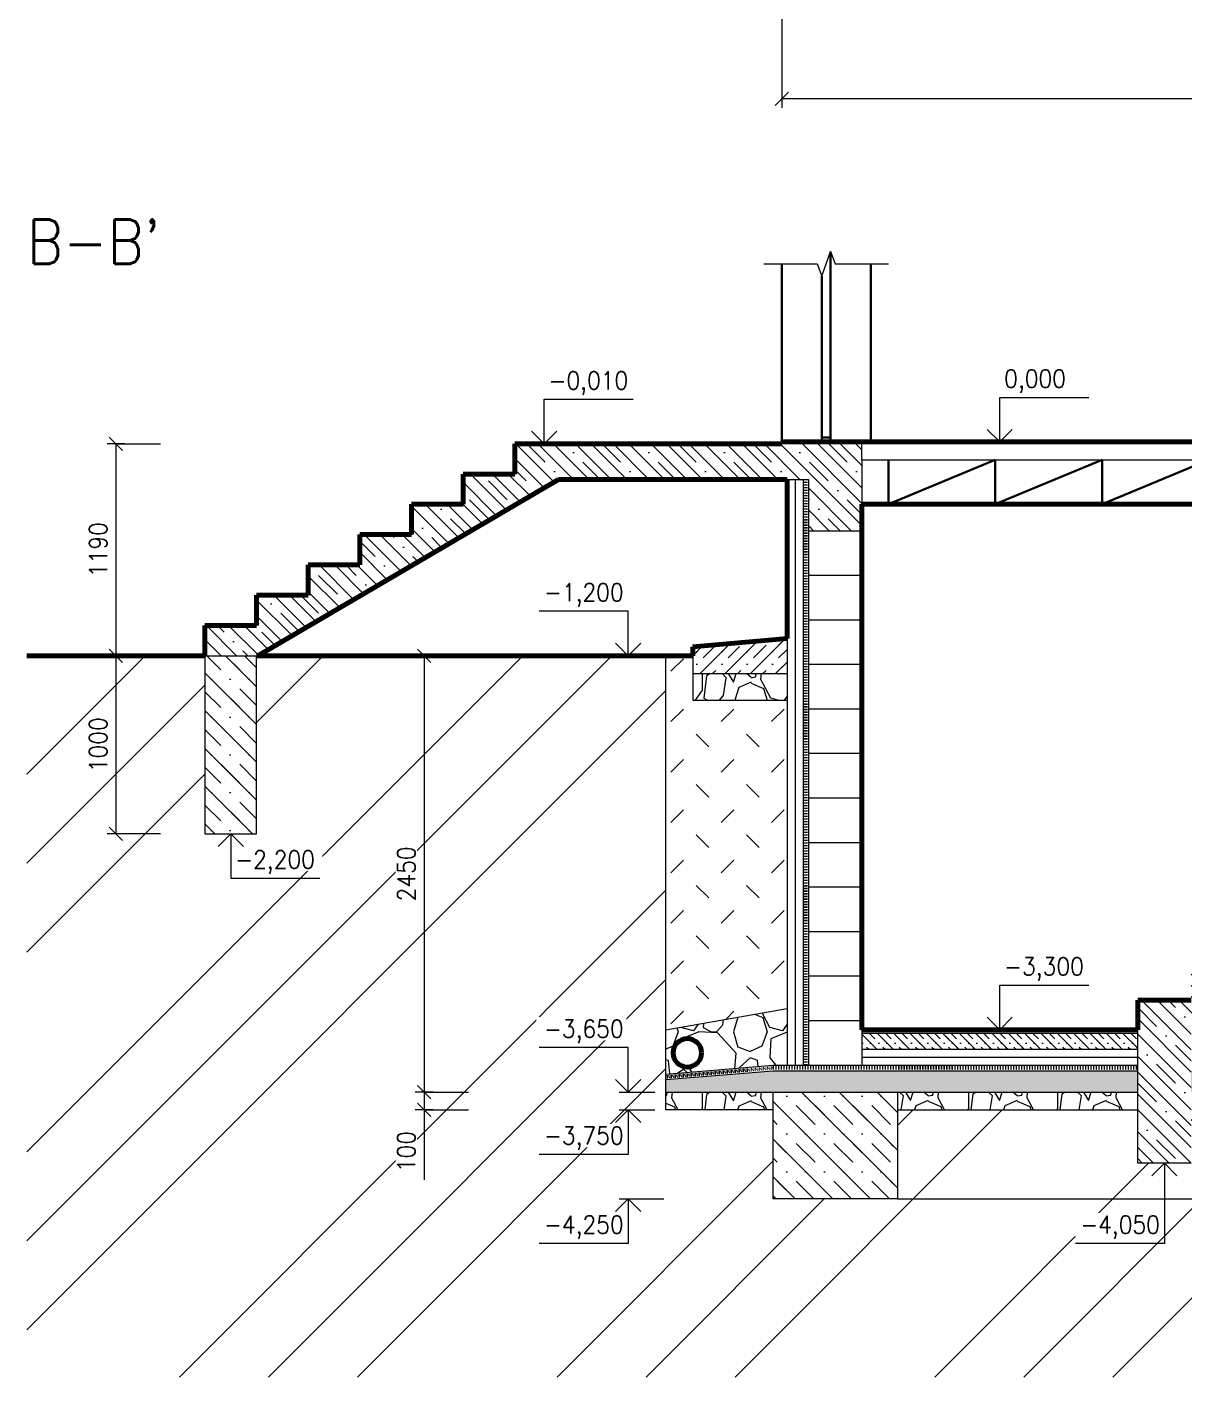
# Model space of a CAD drawing. Header units: millimetres. Extents: x 9557 to 76822, y 14597 to 67378.
# Drawn here: x 13237 to 19738, y 14597 to 22177 of the extents above; entities that cross this region are included whole.
import ezdxf

# ---------------------------------------------------------------- set-up
doc = ezdxf.new("R2010")
doc.units = ezdxf.units.MM
doc.linetypes.add('ACAD_ISO02W100', pattern=[15, 12, -3])
doc.linetypes.add('ACAD_ISO03W100', pattern=[30, 12, -18])
for name, color, linetype, lineweight in [('0.18', 51, 'Continuous', 18), ('0.25', 7, 'Continuous', 25), ('0.35', 6, 'Continuous', 35), ('0.6', 10, 'Continuous', 60), ('0.7', 30, 'Continuous', 70), ('Hydroizolácia', 50, 'ACAD_ISO03W100', 50)]:
    doc.layers.add(name, color=color, linetype=linetype, lineweight=lineweight)
doc.styles.add('MyTextStyle', font='romans.shx', dxfattribs={"width": 0.9})
doc.linetypes.add('TEPELNAIZOLACIA', pattern='A,0.004,[1,tepelnaizolacia,S=1,R=360,X=0,Y=0],-400', length=400.004)
doc.dimstyles.new('Standard SK ext', dxfattribs={"dimtxt": 100, "dimasz": 75, "dimexe": 50, "dimexo": 0, "dimgap": 50, "dimtad": 1, "dimdec": 0, "dimrnd": 5, "dimzin": 0, "dimdsep": 46, "dimtxsty": 'MyTextStyle', "dimblk": 'OBLIQUE', "dimcen": 0, "dimclrd": 51, "dimclre": 51, "dimadec": 0, "dimazin": 0, "dimtfac": 1, "dimtdec": 0, "dimtofl": 0, "dimtmove": 0, "dimatfit": 2, "dimfxl": 500, "dimfxlon": 1, "dimtolj": 1, "dimtzin": 0, "dimlwd": 18, "dimlwe": 18, "dimarcsym": 0})
doc.dimstyles.new('Standard SK int', dxfattribs={"dimtxt": 100, "dimasz": 75, "dimexe": 50, "dimexo": 0, "dimgap": 50, "dimtad": 1, "dimdec": 0, "dimrnd": 5, "dimzin": 0, "dimtxsty": 'MyTextStyle', "dimblk": 'OBLIQUE', "dimcen": 0, "dimclrd": 51, "dimclre": 51, "dimadec": 0, "dimazin": 1, "dimtm": 1e-09, "dimtfac": 1, "dimtdec": 0, "dimtofl": 0, "dimtmove": 0, "dimatfit": 2, "dimfxl": 50, "dimfxlon": 1, "dimtfill": 1, "dimtfillclr": 250, "dimtolj": 1, "dimtzin": 0, "dimlwd": 18, "dimlwe": 18, "dimarcsym": 0})
pattern_1 = [(138.01279, (-12202.314, 70171.437), (-4500, 4000), [67.268, -6659.544]), (94.96974, (-12252.314, 70216.437), (500, -6000), [115.434, -11427.9624]), (42.510447, (-12262.314, 70331.437), (-5500, -5000), [81.394, -8058.0163]), (177.27369, (-12387.314, 70526.437), (10000, -500), [105.119, -10406.779]), (202.833654, (-12492.314, 70531.437), (6000, 2500), [103.0775, -10204.6866]), (267.27369, (-12587.314, 70491.437), (500, 10000), [105.119, -10406.779]), (307.69424, (-12592.314, 70386.437), (-5000, 6500), [139.0145, -13762.4243]), (342.25533, (-12507.314, 70276.437), (11000, -3500), [131.244, -12993.1607]), (31.429566, (-12382.314, 70236.437), (6500, 4000), [105.475, -10442.0366]), (85.23636, (-12292.314, 70291.437), (-500, -5500), [120.416, -5900.3813]), (132.397438, (-12282.314, 70411.437), (-5500, 6000), [155.724, -15416.6875]), (48.814075, (-12392.314, 70031.437), (3000, 3500), [53.1505, -5261.9224]), (81.469234, (-12357.314, 70071.437), (-1000, -6500), [101.1185, -10010.7557]), (135, (-12342.3, 70171.44), (-500, 1e-13), [70.7105, -636.3963]), (113.19859, (-12282.314, 70206.44), (1000, -2500), [38.079, -3769.8076]), (201.80141, (-12297.31, 70241.44), (1500, 500), [53.8515, -2638.731]), (300.96376, (-12347.31, 70221.44), (1000, -1500), [87.4645, -2828.0114]), (71.56505, (-12302.31, 70146.44), (-500, -1000), [63.2455, -1517.8933]), (286.38954, (-12297.314, 70531.437), (1500, -5000), [88.6, -8771.4226]), (340.346176, (-12272.314, 70446.437), (-5500, 2000), [74.3305, -7358.704]), (203.19859, (-12202.314, 70146.44), (2500, 1000), [76.1575, -3731.729]), (253.61046, (-12272.314, 70116.437), (1500, 5000), [88.6, -8771.4226]), (249.44395, (-12607.314, 70531.437), (1000, 2500), [85.44, -4186.562]), (204.77514, (-12637.314, 70451.437), (5500, 2500), [71.589, -7087.3215]), (336.80141, (-12702.314, 70141.44), (2500, -1000), [76.1575, -3731.729]), (287.354025, (-12632.314, 70111.437), (-2000, 6500), [83.8155, -8297.7118]), (339.44395, (-12702.314, 70386.437), (-2500, 1000), [42.72, -4229.282]), (11.30993, (-12702.31, 70171.44), (2000, 500), [25.495, -2524.0148]), (75.96376, (-12677.31, 70176.44), (-500, -1500), [103.0775, -1958.4753]), (96.009006, (-12652.314, 70276.437), (500, -5000), [95.525, -9456.9616]), (213.69007, (-12392.31, 70221.44), (1000, 500), [72.111, -1730.6646]), (263.157227, (-12452.314, 70181.437), (-1000, -8500), [125.897, -12463.7813]), (330.9454, (-12467.314, 70056.437), (-3500, 2000), [51.478, -5096.337]), (360, (-12422.3, 70031.44), (500, 500), [30, -470]), (30.25644, (-12637.314, 70286.437), (-3500, -2000), [69.462, -6876.76]), (318.01279, (-12577.314, 70321.437), (4500, -4000), [134.536, -6592.276]), (270, (-12477.3, 70231.44), (500, -500), [130, -370]), (235.304846, (-12477.314, 70101.437), (-3500, -5000), [79.057, -7826.637]), (164.0546, (-12522.314, 70036.44), (-2000, 500), [72.801, -3567.254]), (117.645975, (-12592.314, 70056.437), (-5000, 9500), [118.5325, -11734.737]), (85.42608, (-12647.314, 70161.437), (500, 6500), [125.3995, -12414.5367])]

# ---------------------------------------------------------------- blocks, each defined once
blk = doc.blocks.new('_Oblique')
at = {"color": 0, "linetype": 'ByBlock', "lineweight": -2}
blk.add_line((-0.5, -0.5), (0.5, 0.5), dxfattribs=at)
blk = doc.blocks.new('*D11')
at = {"layer": '0.25', "color": 51, "linetype": 'Continuous', "lineweight": 18, "transparency": 16777216}
for p, q in [((13787.2, 19836.8), (13687.2, 19836.8)), ((13737.2, 19836.8), (13737.2, 18646.8)), ((13787.2, 18646.8), (13687.2, 18646.8))]:
    blk.add_line(p, q, dxfattribs=at)
at = {"layer": '0.25', "color": 51, "lineweight": 18, "transparency": 16777216, "xscale": 75, "yscale": 75, "zscale": 75}
for p, rotation in [((13737.2, 19836.8), 90), ((13737.2, 18646.8), 270)]:
    blk.add_blockref('_Oblique', p, dxfattribs=dict(at, rotation=rotation))
at = {"layer": '0.25', "color": 0, "transparency": 16777216, "insert": (13637.2, 19241.8), "char_height": 100, "attachment_point": 5, "rotation": 90, "style": 'MyTextStyle', "bg_fill": 3, "box_fill_scale": 1.1, "bg_fill_color": 256, "bg_fill_true_color": 13158600, "bg_fill_transparency": 0}
blk.add_mtext('\\A1;1190', dxfattribs=at)
blk = doc.blocks.new('*D12')
at = {"layer": '0.25', "color": 51, "linetype": 'Continuous', "lineweight": 18, "transparency": 16777216}
for p, q in [((13787.2, 18646.8), (13687.2, 18646.8)), ((13737.2, 18646.8), (13737.2, 17646.8)), ((13787.2, 17646.8), (13687.2, 17646.8))]:
    blk.add_line(p, q, dxfattribs=at)
at = {"layer": '0.25', "color": 51, "lineweight": 18, "transparency": 16777216, "xscale": 75, "yscale": 75, "zscale": 75}
for p, rotation in [((13737.2, 18646.8), 90), ((13737.2, 17646.8), 270)]:
    blk.add_blockref('_Oblique', p, dxfattribs=dict(at, rotation=rotation))
at = {"layer": '0.25', "color": 0, "transparency": 16777216, "insert": (13637.2, 18146.8), "char_height": 100, "attachment_point": 5, "rotation": 90, "style": 'MyTextStyle', "bg_fill": 3, "box_fill_scale": 1.1, "bg_fill_color": 256, "bg_fill_true_color": 13158600, "bg_fill_transparency": 0}
blk.add_mtext('\\A1;1000', dxfattribs=at)
blk = doc.blocks.new('*D13')
at = {"layer": '0.25', "color": 51, "linetype": 'Continuous', "lineweight": 18, "transparency": 16777216}
for p, q in [((15518.5, 18646.8), (15418.5, 18646.8)), ((15468.5, 18646.8), (15468.5, 16196.8)), ((15518.5, 16196.8), (15418.5, 16196.8))]:
    blk.add_line(p, q, dxfattribs=at)
at = {"layer": '0.25', "color": 51, "lineweight": 18, "transparency": 16777216, "xscale": 75, "yscale": 75, "zscale": 75}
for p, rotation in [((15468.5, 18646.8), 90), ((15468.5, 16196.8), 270)]:
    blk.add_blockref('_Oblique', p, dxfattribs=dict(at, rotation=rotation))
at = {"layer": '0.25', "color": 0, "transparency": 16777216, "insert": (15368.5, 17421.8), "char_height": 100, "attachment_point": 5, "rotation": 90, "style": 'MyTextStyle', "bg_fill": 3, "box_fill_scale": 1.1, "bg_fill_color": 256, "bg_fill_true_color": 13158600, "bg_fill_transparency": 0}
blk.add_mtext('\\A1;2450', dxfattribs=at)
blk = doc.blocks.new('*D14')
at = {"layer": '0.25', "color": 51, "linetype": 'Continuous', "lineweight": 18, "transparency": 16777216}
for p, q in [((15518.5, 16196.8), (15418.5, 16196.8)), ((15468.5, 16196.8), (15468.5, 16096.8)), ((15518.5, 16096.8), (15418.5, 16096.8)), ((15468.5, 16096.8), (15468.5, 15703.3))]:
    blk.add_line(p, q, dxfattribs=at)
at = {"layer": '0.25', "color": 51, "lineweight": 18, "transparency": 16777216, "xscale": 75, "yscale": 75, "zscale": 75}
for p, rotation in [((15468.5, 16196.8), 90), ((15468.5, 16096.8), 270)]:
    blk.add_blockref('_Oblique', p, dxfattribs=dict(at, rotation=rotation))
at = {"layer": '0.25', "color": 0, "transparency": 16777216, "insert": (15368.5, 15862.6), "char_height": 100, "attachment_point": 5, "rotation": 90, "style": 'MyTextStyle', "bg_fill": 3, "box_fill_scale": 1.1, "bg_fill_color": 256, "bg_fill_true_color": 13158600, "bg_fill_transparency": 0}
blk.add_mtext('\\A1;100', dxfattribs=at)
blk = doc.blocks.new('*D17')
at = {"layer": '0.25', "color": 51, "linetype": 'Continuous', "lineweight": 18, "transparency": 16777216}
for p, q in [((20492, 16196.8), (20592, 16196.8)), ((20542, 16196.8), (20542, 15796.8)), ((20492, 15796.8), (20592, 15796.8))]:
    blk.add_line(p, q, dxfattribs=at)
at = {"layer": '0.25', "color": 51, "lineweight": 18, "transparency": 16777216, "xscale": 75, "yscale": 75, "zscale": 75}
for p, rotation in [((20542, 16196.8), 90), ((20542, 15796.8), 270)]:
    blk.add_blockref('_Oblique', p, dxfattribs=dict(at, rotation=rotation))
at = {"layer": '0.25', "color": 0, "transparency": 16777216, "insert": (20442, 15996.8), "char_height": 100, "attachment_point": 5, "rotation": 90, "style": 'MyTextStyle', "bg_fill": 3, "box_fill_scale": 1.1, "bg_fill_color": 256, "bg_fill_true_color": 13158600, "bg_fill_transparency": 0}
blk.add_mtext('\\A1;400', dxfattribs=at)
blk = doc.blocks.new('*D18')
at = {"layer": '0.25', "color": 51, "linetype": 'Continuous', "lineweight": 18, "transparency": 16777216}
for p, q in [((20492, 16346.8), (20592, 16346.8)), ((20542, 16196.8), (20542, 16346.8)), ((20492, 16196.8), (20592, 16196.8))]:
    blk.add_line(p, q, dxfattribs=at)
at = {"layer": '0.25', "color": 0, "transparency": 16777216, "insert": (20512, 16271.8), "char_height": 100, "attachment_point": 5, "rotation": 90, "style": 'MyTextStyle', "bg_fill": 3, "box_fill_scale": 1.1, "bg_fill_color": 256, "bg_fill_true_color": 13158600, "bg_fill_transparency": 0}
blk.add_mtext('\\A1;150', dxfattribs=at)
at = {"layer": '0.25', "color": 51, "lineweight": 18, "transparency": 16777216, "xscale": 75, "yscale": 75, "zscale": 75}
for p, rotation in [((20542, 16346.8), 90), ((20542, 16196.8), 270)]:
    blk.add_blockref('_Oblique', p, dxfattribs=dict(at, rotation=rotation))
blk = doc.blocks.new('*D19')
at = {"layer": '0.25', "color": 51, "linetype": 'Continuous', "lineweight": 18, "transparency": 16777216}
for p, q in [((20542, 16546.8), (20542, 16953.3)), ((20492, 16546.8), (20592, 16546.8)), ((20542, 16346.8), (20542, 16546.8)), ((20492, 16346.8), (20592, 16346.8))]:
    blk.add_line(p, q, dxfattribs=at)
at = {"layer": '0.25', "color": 51, "lineweight": 18, "transparency": 16777216, "xscale": 75, "yscale": 75, "zscale": 75}
for p, rotation in [((20542, 16546.8), 90), ((20542, 16346.8), 270)]:
    blk.add_blockref('_Oblique', p, dxfattribs=dict(at, rotation=rotation))
at = {"layer": '0.25', "color": 0, "transparency": 16777216, "insert": (20442, 16787.6), "char_height": 100, "attachment_point": 5, "rotation": 90, "style": 'MyTextStyle', "bg_fill": 3, "box_fill_scale": 1.1, "bg_fill_color": 256, "bg_fill_true_color": 13158600, "bg_fill_transparency": 0}
blk.add_mtext('\\A1;200', dxfattribs=at)
blk = doc.blocks.new('*D102')
at = {"layer": '0.25', "color": 51, "linetype": 'Continuous', "lineweight": 18, "ltscale": 2, "transparency": 16777216}
for p, q in [((17477.2, 22272.8), (17477.2, 21722.8)), ((28277.2, 22272.8), (28277.2, 21722.8)), ((28277.2, 21772.8), (17477.2, 21772.8))]:
    blk.add_line(p, q, dxfattribs=at)
at = {"layer": '0.25', "color": 51, "lineweight": 18, "ltscale": 2, "transparency": 16777216, "xscale": 75, "yscale": 75, "zscale": 75, "rotation": 180}
blk.add_blockref('_Oblique', (17477.2, 21772.8), dxfattribs=at)
at = {"layer": '0.25', "color": 51, "lineweight": 18, "ltscale": 2, "transparency": 16777216, "xscale": 75, "yscale": 75, "zscale": 75}
blk.add_blockref('_Oblique', (28277.2, 21772.8), dxfattribs=at)
at = {"layer": '0.25', "color": 0, "ltscale": 2, "transparency": 16777216, "insert": (22877.2, 21872.8), "char_height": 100, "attachment_point": 5, "style": 'MyTextStyle', "bg_fill": 3, "box_fill_scale": 1.1, "bg_fill_color": 256, "bg_fill_true_color": 13158600, "bg_fill_transparency": 0}
blk.add_mtext('\\A1;10800', dxfattribs=at)

msp = doc.modelspace()

# ---------------------------------------------------------------- hatches: boundary and pattern name
at = {"layer": '0.18'}
h = msp.add_hatch(dxfattribs=at)
h.set_pattern_fill('BETONSVYSTUZOU', color=256, scale=150, angle=-90, pattern_type=2)
h.set_pattern_definition([(315, (-12702.31, 68462.13), (212.13203, -4e-14), []), (315, (-12702.31, 68312.13), (318.19805, -106.066), [150, -75, 0, -75]), (315, (-12702.31, 68162.13), (212.13203, -4e-14), [])])
h.paths.add_polyline_path([(16222.6, 19636.8), (17627.2, 19636.8), (17627.2, 19346.8), (17927.2, 19346.8), (17927.2, 19496.8), (17927.2, 19746.8), (17927.2, 19846.8), (17477.2, 19846.8), (17477.2, 19836.8), (15977.2, 19836.8), (15977.2, 19666.8), (15687.2, 19666.8), (15687.2, 19496.8), (15397.2, 19496.8), (15397.2, 19326.8), (15107.2, 19326.8), (15107.2, 19156.8), (14817.2, 19156.8), (14817.2, 18986.8), (14527.2, 18986.8), (14527.2, 18816.8), (14237.2, 18816.8), (14237.2, 18646.8), (14533.8, 18646.8)])
h = msp.add_hatch(dxfattribs=at)
h.set_pattern_fill('BETONBEZVYSTUZE', color=256, scale=100, pattern_type=2)
h.set_pattern_definition([(45, (17077.22, 18746.84), (3e-14, 141.421), []), (45, (17177.217, 18846.836), (2e-14, 70.7107), [100, -50, 0, -50])])
h.paths.add_polyline_path([(17507.2, 18546.8), (17507.2, 18696.8), (17507.2, 18743.2), (17267.6, 18722.2), (17242.2, 18696.8), (17220.9, 18718.2), (16977.2, 18696.8), (16977.2, 18646.8), (16977.2, 18546.8)])
h = msp.add_hatch(dxfattribs=at)
h.set_pattern_fill('ZEMINAPOVODNA', color=256, scale=500, pattern_type=2)
h.set_pattern_definition([(45, (-12702.3, 70531.4), (5e-13, 2121.32), []), (45, (-12202.3, 70531.4), (5e-13, 2121.32), []), (45, (-11702.3, 70531.4), (5e-13, 2121.32), [])])
h.paths.add_polyline_path([(30927.2, 14596.8), (30927.2, 18646.8), (28927.2, 18646.8), (28927.2, 16096.8), (28327.2, 16096.8), (28327.2, 15596.8), (27627.2, 15596.8), (27627.2, 16096.8), (24077.2, 16096.8), (24077.2, 15696.8), (23277.2, 15696.8), (23277.2, 16096.8), (19777.2, 16096.8), (19777.2, 15796.8), (19477.2, 15796.8), (19477.2, 16096.8), (18127.2, 16096.8), (18127.2, 15596.8), (17427.2, 15596.8), (17427.2, 16096.8), (16827.2, 16096.8), (16827.2, 18646.8), (14527.2, 18646.8), (14527.2, 17646.8), (14237.2, 17646.8), (14237.2, 18646.8), (13237.2, 18646.8), (13237.2, 14596.8)])
h = msp.add_hatch(dxfattribs=at)
h.set_pattern_fill('BETONBEZVYSTUZE', color=256, scale=150, angle=-90, pattern_type=2)
h.set_pattern_definition([(315, (-12552.31, 68462.13), (212.13203, -4e-14), []), (315, (-12402.31, 68312.13), (106.06602, -2e-14), [150, -75, 0, -75])])
h.paths.add_polyline_path([(14527.2, 18646.8), (14237.2, 18646.8), (14237.2, 17646.8), (14527.2, 17646.8)])
h = msp.add_hatch(dxfattribs=at)
h.set_pattern_fill('ZEMINANASYPANA', color=256, scale=100, angle=-90, pattern_type=2)
h.set_pattern_definition([(315, (-12702.31, 70531.44), (282.8427, -5e-14), [100, -300]), (45, (-12560.9, 70319.34), (7e-14, 282.8427), [100, -300])])
h.paths.add_polyline_path([(17507.2, 16666.7), (17507.2, 18396.8), (16977.2, 18396.8), (16977.2, 18646.8), (16827.2, 18646.8), (16827.2, 16546.8)])
h = msp.add_hatch(dxfattribs=at)
h.set_pattern_fill('GRAVEL', color=256, scale=500, angle=-90)
h.set_pattern_definition([(138.01279, (-11197.523, 82520.025), (-4500, 4000), [67.268, -6659.544]), (94.96974, (-11247.523, 82565.025), (500, -6000), [115.434, -11427.9624]), (42.510447, (-11257.523, 82680.025), (-5500, -5000), [81.394, -8058.0163]), (177.27369, (-11382.523, 82875.025), (10000, -500), [105.119, -10406.779]), (202.833654, (-11487.523, 82880.025), (6000, 2500), [103.0775, -10204.6866]), (267.27369, (-11582.523, 82840.025), (500, 10000), [105.119, -10406.779]), (307.69424, (-11587.523, 82735.025), (-5000, 6500), [139.0145, -13762.4243]), (342.255328, (-11502.523, 82625.025), (11000, -3500), [131.244, -12993.1607]), (31.429566, (-11377.523, 82585.025), (6500, 4000), [105.475, -10442.0366]), (85.23636, (-11287.523, 82640.025), (-500, -5500), [120.416, -5900.3813]), (132.397438, (-11277.523, 82760.025), (-5500, 6000), [155.724, -15416.6875]), (48.814075, (-11387.523, 82380.025), (3000, 3500), [53.1505, -5261.9224]), (81.469234, (-11352.523, 82420.025), (-1000, -6500), [101.1185, -10010.7557]), (135, (-11337.52, 82520.02), (-500, 1e-13), [70.7105, -636.3963]), (113.19859, (-11277.52, 82555.025), (1000, -2500), [38.079, -3769.8076]), (201.80141, (-11292.52, 82590.02), (1500, 500), [53.8515, -2638.731]), (300.96376, (-11342.52, 82570.025), (1000, -1500), [87.4645, -2828.0114]), (71.56505, (-11297.52, 82495.02), (-500, -1000), [63.2455, -1517.8933]), (286.38954, (-11292.523, 82880.025), (1500, -5000), [88.6, -8771.4226]), (340.346176, (-11267.523, 82795.025), (-5500, 2000), [74.3305, -7358.704]), (203.19859, (-11197.52, 82495.025), (2500, 1000), [76.1575, -3731.729]), (253.61046, (-11267.523, 82465.025), (1500, 5000), [88.6, -8771.4226]), (249.443955, (-11602.52, 82880.025), (1000, 2500), [85.44, -4186.562]), (204.77514, (-11632.523, 82800.025), (5500, 2500), [71.589, -7087.3215]), (336.80141, (-11697.52, 82490.025), (2500, -1000), [76.1575, -3731.729]), (287.354025, (-11627.523, 82460.025), (-2000, 6500), [83.8155, -8297.7118]), (339.443955, (-11697.52, 82735.025), (-2500, 1000), [42.72, -4229.282]), (11.30993, (-11697.52, 82520.02), (2000, 500), [25.495, -2524.0148]), (75.96376, (-11672.52, 82525.02), (-500, -1500), [103.0775, -1958.4753]), (96.009006, (-11647.523, 82625.025), (500, -5000), [95.525, -9456.9616]), (213.69007, (-11387.52, 82570.02), (1000, 500), [72.111, -1730.6646]), (263.157227, (-11447.523, 82530.025), (-1000, -8500), [125.897, -12463.7813]), (330.945396, (-11462.523, 82405.025), (-3500, 2000), [51.478, -5096.337]), (360, (-11417.5, 82380), (500, 500), [30, -470]), (30.25644, (-11632.523, 82635.025), (-3500, -2000), [69.462, -6876.76]), (318.01279, (-11572.523, 82670.025), (4500, -4000), [134.536, -6592.276]), (270, (-11472.5, 82580), (500, -500), [130, -370]), (235.304846, (-11472.523, 82450.025), (-3500, -5000), [79.057, -7826.637]), (164.0546, (-11517.52, 82385.025), (-2000, 500), [72.801, -3567.254]), (117.645975, (-11587.523, 82405.025), (-5000, 9500), [118.5325, -11734.737]), (85.42608, (-11642.523, 82510.025), (500, 6500), [125.3995, -12414.5367])])
h.paths.add_polyline_path([(16977.2, 18546.8), (16977.2, 18496.8), (16977.2, 18396.8), (17507.2, 18396.8), (17507.2, 18546.8)])
h = msp.add_hatch(dxfattribs=at)
h.set_pattern_fill('BETONSVYSTUZOU', color=256, scale=150, angle=-90, pattern_type=2)
h.set_pattern_definition([(315, (19477.22, 16396.84), (212.132, -4e-14), []), (315, (19477.22, 16246.84), (318.198, -106.066), [150, -75, 0, -75]), (315, (19477.22, 16096.84), (212.132, -4e-14), [])])
h.paths.add_polyline_path([(19477.2, 16546.8), (19477.2, 15796.8), (19777.2, 15796.8), (19777.2, 16540.6), (19788.5, 16546.8), (20449.5, 16910.4), (20413.4, 16976.1), (20341.1, 16964.9), (20389.3, 17019.9), (20377.2, 17041.8), (20077.2, 17041.8), (20077.2, 16876.8), (19777.2, 16876.8), (19777.2, 16711.8), (19477.2, 16711.8)])
h = msp.add_hatch(dxfattribs=at)
h.set_pattern_fill('GRAVEL', color=256, scale=500, angle=-90)
h.set_pattern_definition(pattern_1)
h.paths.add_polyline_path([(16827.2, 16546.8), (16827.2, 16296.8), (17427.2, 16346.8), (17507.2, 16346.8), (17507.2, 16666.7)])
h.paths.add_polyline_path([(16867.2, 16416.8, -1), (17027.2, 16416.8, -1)], flags=16)
h = msp.add_hatch(dxfattribs=at)
h.set_pattern_fill('BETONBEZVYSTUZE', color=256, scale=65, angle=-90, pattern_type=2)
h.set_pattern_definition([(315, (23542.22, 16421.836), (91.9239, -2e-14), []), (315, (23607.217, 16356.836), (45.96194, -8e-15), [65, -32.5, 0, -32.5])])
h.paths.add_polyline_path([(19477.2, 16436.8), (19477.2, 16526.8), (17927.2, 16526.8), (17927.2, 16436.8)])
h = msp.add_hatch(dxfattribs=at)
h.set_pattern_fill('BETONBEZVYSTUZE', color=256, scale=75, pattern_type=2)
h.set_pattern_definition([(45, (17502.22, 16251.836), (3e-14, 106.066), []), (45, (17577.217, 16326.836), (1e-14, 53.03301), [75, -37.5, 0, -37.5])])
h.paths.add_polyline_path([(19477.2, 16196.8), (19477.2, 16316.8), (17427.2, 16316.8), (16827.2, 16266.8), (16827.2, 16196.8)])
h.paths.add_polyline_path([(19777.2, 16316.8), (19777.2, 16196.8), (28927.2, 16196.8), (28927.2, 16266.8), (28327.2, 16316.8)])
h = msp.add_hatch(dxfattribs=at)
h.set_pattern_fill('GRAVEL', color=256, scale=500, angle=-90)
h.set_pattern_definition([(138.01279, (-11197.523, 82670.025), (-4500, 4000), [67.268, -6659.544]), (94.96974, (-11247.523, 82715.025), (500, -6000), [115.434, -11427.9624]), (42.510447, (-11257.523, 82830.025), (-5500, -5000), [81.394, -8058.0163]), (177.27369, (-11382.523, 83025.025), (10000, -500), [105.119, -10406.779]), (202.833654, (-11487.523, 83030.025), (6000, 2500), [103.0775, -10204.6866]), (267.27369, (-11582.523, 82990.025), (500, 10000), [105.119, -10406.779]), (307.69424, (-11587.523, 82885.025), (-5000, 6500), [139.0145, -13762.4243]), (342.255328, (-11502.523, 82775.025), (11000, -3500), [131.244, -12993.1607]), (31.429566, (-11377.523, 82735.025), (6500, 4000), [105.475, -10442.0366]), (85.23636, (-11287.523, 82790.025), (-500, -5500), [120.416, -5900.3813]), (132.397438, (-11277.523, 82910.025), (-5500, 6000), [155.724, -15416.6875]), (48.814075, (-11387.523, 82530.025), (3000, 3500), [53.1505, -5261.9224]), (81.469234, (-11352.523, 82570.025), (-1000, -6500), [101.1185, -10010.7557]), (135, (-11337.52, 82670.02), (-500, 1e-13), [70.7105, -636.3963]), (113.19859, (-11277.52, 82705.025), (1000, -2500), [38.079, -3769.8076]), (201.80141, (-11292.52, 82740.02), (1500, 500), [53.8515, -2638.731]), (300.96376, (-11342.52, 82720.025), (1000, -1500), [87.4645, -2828.0114]), (71.56505, (-11297.52, 82645.02), (-500, -1000), [63.2455, -1517.8933]), (286.38954, (-11292.523, 83030.025), (1500, -5000), [88.6, -8771.4226]), (340.346176, (-11267.523, 82945.025), (-5500, 2000), [74.3305, -7358.704]), (203.19859, (-11197.52, 82645.025), (2500, 1000), [76.1575, -3731.729]), (253.61046, (-11267.523, 82615.025), (1500, 5000), [88.6, -8771.4226]), (249.443955, (-11602.52, 83030.025), (1000, 2500), [85.44, -4186.562]), (204.77514, (-11632.523, 82950.025), (5500, 2500), [71.589, -7087.3215]), (336.80141, (-11697.52, 82640.025), (2500, -1000), [76.1575, -3731.729]), (287.354025, (-11627.523, 82610.025), (-2000, 6500), [83.8155, -8297.7118]), (339.443955, (-11697.52, 82885.025), (-2500, 1000), [42.72, -4229.282]), (11.30993, (-11697.52, 82670.02), (2000, 500), [25.495, -2524.0148]), (75.96376, (-11672.52, 82675.02), (-500, -1500), [103.0775, -1958.4753]), (96.009006, (-11647.523, 82775.025), (500, -5000), [95.525, -9456.9616]), (213.69007, (-11387.52, 82720.02), (1000, 500), [72.111, -1730.6646]), (263.157227, (-11447.523, 82680.025), (-1000, -8500), [125.897, -12463.7813]), (330.945396, (-11462.523, 82555.025), (-3500, 2000), [51.478, -5096.337]), (360, (-11417.5, 82530), (500, 500), [30, -470]), (30.256437, (-11632.523, 82785.025), (-3500, -2000), [69.462, -6876.76]), (318.01279, (-11572.523, 82820.025), (4500, -4000), [134.536, -6592.276]), (270, (-11472.5, 82730), (500, -500), [130, -370]), (235.304846, (-11472.523, 82600.025), (-3500, -5000), [79.057, -7826.637]), (164.0546, (-11517.52, 82535.025), (-2000, 500), [72.801, -3567.254]), (117.645975, (-11587.523, 82555.025), (-5000, 9500), [118.5325, -11734.737]), (85.42608, (-11642.523, 82660.025), (500, 6500), [125.3995, -12414.5367])])
h.paths.add_polyline_path([(17427.2, 16096.8), (17427.2, 16196.8), (16827.2, 16196.8), (16827.2, 16096.8)])
h = msp.add_hatch(dxfattribs=at)
h.set_pattern_fill('BETONBEZVYSTUZE', color=256, scale=150, angle=-90, pattern_type=2)
h.set_pattern_definition([(315, (-11547.52, 82880.02), (212.13203, -4e-14), []), (315, (-11397.52, 82730.025), (106.06602, -2e-14), [150, -75, 0, -75])])
h.paths.add_polyline_path([(17427.2, 16196.8), (17427.2, 15596.8), (18127.2, 15596.8), (18127.2, 16196.8)])
h = msp.add_hatch(dxfattribs=at)
h.set_pattern_fill('GRAVEL', color=256, scale=500, angle=-90)
h.set_pattern_definition(pattern_1)
h.paths.add_polyline_path([(18127.2, 16196.8), (18127.2, 16096.8), (19477.2, 16096.8), (19477.2, 16196.8)])

# ---------------------------------------------------------------- linework, layer by layer
for p, q in [((16142.6, 19836.8), (16142.6, 20086.8)), ((16142.6, 20086.8), (16642.6, 20086.8)), ((18702.2, 19846.8), (18702.2, 20096.8)), ((18702.2, 20096.8), (19202.2, 20096.8)), ((16142.6, 19836.8), (16071.9, 19907.5)), ((16142.6, 19836.8), (16213.3, 19907.5)), ((18702.2, 19846.8), (18631.5, 19917.5)), ((18702.2, 19846.8), (18772.9, 19917.5)), ((13737.2, 19836.8), (13987.2, 19836.8)), ((17927.2, 19746.8), (17927.2, 19846.8)), ((17927.2, 19746.8), (28247.2, 19746.8)), ((17927.2, 19746.8), (17927.2, 19496.8)), ((17507.2, 19636.8), (17627.2, 19636.8)), ((17597.2, 19636.8), (17597.2, 16346.8)), ((17627.2, 19636.8), (17627.2, 16346.8)), ((16614.7, 18896.8), (16114.7, 18896.8)), ((16614.7, 18646.8), (16614.7, 18896.8)), ((17507.2, 18743.2), (17507.2, 16346.8)), ((14237.2, 18646.8), (14237.2, 17646.8)), ((14237.2, 18646.8), (14527.2, 18646.8)), ((14527.2, 17646.8), (14527.2, 18646.8)), ((16614.7, 18646.8), (16544, 18717.5)), ((16614.7, 18646.8), (16685.4, 18717.5)), ((16827.2, 16196.8), (16827.2, 18646.8)), ((16977.2, 18646.8), (16977.2, 18546.8)), ((16977.2, 18546.8), (17507.2, 18546.8)), ((16977.2, 18546.8), (16977.2, 18396.8)), ((16977.2, 18396.8), (17507.2, 18396.8)), ((13987.2, 17646.8), (13737.2, 17646.8)), ((14237.2, 17646.8), (14527.2, 17646.8)), ((14382.2, 17646.8), (14311.5, 17576.1)), ((14382.2, 17646.8), (14382.2, 17396.8)), ((14382.2, 17646.8), (14452.9, 17576.1)), ((14382.2, 17396.8), (14882.2, 17396.8)), ((18702.2, 16546.8), (18702.2, 16796.8)), ((18702.2, 16796.8), (19202.2, 16796.8)), ((16827.2, 16546.8), (17507.2, 16666.7)), ((18702.2, 16546.8), (18631.5, 16617.5)), ((18702.2, 16546.8), (18772.9, 16617.5)), ((17927.2, 16546.8), (17927.2, 16346.8)), ((17927.2, 16526.8), (19477.2, 16526.8)), ((19477.2, 15796.8), (19477.2, 16546.8)), ((16614.7, 16446.8), (16114.7, 16446.8)), ((16614.7, 16196.8), (16614.7, 16446.8)), ((17927.2, 16436.8), (19477.2, 16436.8)), ((16827.2, 16296.8), (17427.2, 16346.8)), ((16827.2, 16266.8), (17427.2, 16316.8)), ((17427.2, 16346.8), (19477.2, 16346.8)), ((17427.2, 16316.8), (19477.2, 16316.8)), ((16614.7, 16196.8), (16544, 16267.5)), ((16614.7, 16196.8), (16685.4, 16267.5)), ((15468.5, 16196.8), (15718.5, 16196.8)), ((16564.7, 16196.8), (16764.7, 16196.8)), ((16827.2, 16196.8), (19477.2, 16196.8)), ((16827.2, 16096.8), (16827.2, 16196.8)), ((17427.2, 16196.8), (17427.2, 15596.8)), ((18127.2, 16196.8), (18127.2, 15596.8)), ((15468.5, 16096.8), (15718.5, 16096.8)), ((16614.7, 16096.8), (16544, 16026.1)), ((16564.7, 16096.8), (16764.7, 16096.8)), ((16614.7, 16096.8), (16614.7, 15846.8)), ((16614.7, 16096.8), (16685.4, 16026.1)), ((17427.2, 16096.8), (16827.2, 16096.8)), ((18127.2, 16096.8), (19477.2, 16096.8)), ((16614.7, 15846.8), (16114.7, 15846.8)), ((19777.2, 15796.8), (19477.2, 15796.8)), ((19627.2, 15796.8), (19556.5, 15726.1)), ((19627.2, 15796.8), (19627.2, 15346.8)), ((19627.2, 15796.8), (19697.9, 15726.1)), ((16614.7, 15596.8), (16544, 15526.1)), ((16564.7, 15596.8), (16814.7, 15596.8)), ((16614.7, 15596.8), (16614.7, 15346.8)), ((16614.7, 15596.8), (16685.4, 15526.1)), ((18127.2, 15596.8), (17427.2, 15596.8)), ((16614.7, 15346.8), (16114.7, 15346.8)), ((19627.2, 15346.8), (19127.2, 15346.8))]:
    msp.add_line(p, q, dxfattribs=at)
at = {"layer": '0.18', "linetype": 'TEPELNAIZOLACIA', "ltscale": 0.0033}
for p, q in [((17552.2, 19636.8), (17552.2, 16346.8)), ((17927.2, 16391.8), (19477.2, 16391.8))]:
    msp.add_line(p, q, dxfattribs=at)
at = {"layer": '0.18', "linetype": 'Continuous', "ltscale": 0.25}
msp.add_line((17927.2, 19346.8), (17627.2, 19346.8), dxfattribs=at)
at = {"layer": '0.18', "linetype": 'ACAD_ISO02W100', "ltscale": 0.25}
for p, q in [((17927.2, 19096.8), (17627.2, 19096.8)), ((17927.2, 18846.8), (17627.2, 18846.8)), ((17927.2, 18846.8), (17627.2, 18846.8)), ((17927.2, 18596.8), (17627.2, 18596.8)), ((17927.2, 18346.8), (17627.2, 18346.8)), ((17927.2, 18096.8), (17627.2, 18096.8)), ((17927.2, 17846.8), (17627.2, 17846.8)), ((17927.2, 17596.8), (17627.2, 17596.8)), ((17927.2, 17346.8), (17627.2, 17346.8)), ((17927.2, 17096.8), (17627.2, 17096.8)), ((17927.2, 16846.8), (17627.2, 16846.8)), ((17927.2, 16596.8), (17627.2, 16596.8))]:
    msp.add_line(p, q, dxfattribs=at)
at = {"layer": '0.18', "linetype": 'ACAD_ISO02W100', "ltscale": 0.5}
msp.add_line((18127.2, 15596.8), (27627.2, 15596.8), dxfattribs=at)
at = {"layer": '0.18', "linetype": 'Continuous'}
msp.add_lwpolyline([(17377.2, 20846.8), (17677.2, 20846.8), (17702.2, 20778.1), (17752.2, 20915.5), (17777.2, 20846.8), (18077.2, 20846.8)], dxfattribs=at)
at = {"layer": '0.35'}
for p, q in [((17477.2, 19846.8), (17477.2, 20846.8)), ((17752.2, 19846.8), (17752.2, 20915.5)), ((17977.2, 19846.8), (17977.2, 20846.8)), ((17702.2, 19846.8), (17702.2, 20778.1)), ((17752.2, 19871.8), (17702.2, 19871.8)), ((17752.2, 19846.8), (17752.2, 19871.8)), ((18077.2, 19746.8), (18077.2, 19496.8)), ((18077.2, 19496.8), (18677.2, 19746.8)), ((18677.2, 19746.8), (18677.2, 19496.8)), ((18677.2, 19496.8), (19277.2, 19746.8)), ((19277.2, 19746.8), (19277.2, 19496.8)), ((19277.2, 19496.8), (19877.2, 19746.8))]:
    msp.add_line(p, q, dxfattribs=at)
at = {"layer": '0.7'}
for p, q in [((17477.2, 19836.8), (15977.2, 19836.8)), ((15977.2, 19836.8), (15977.2, 19666.8)), ((17477.2, 19846.8), (17977.2, 19846.8)), ((17477.2, 19836.8), (17477.2, 19846.8)), ((17977.2, 19846.8), (23477.2, 19846.8)), ((16222.6, 19636.8), (14533.8, 18646.8)), ((15977.2, 19666.8), (15687.2, 19666.8)), ((15687.2, 19666.8), (15687.2, 19496.8)), ((17507.2, 19636.8), (16222.6, 19636.8)), ((17507.2, 19636.8), (17507.2, 18743.2)), ((15687.2, 19496.8), (15397.2, 19496.8)), ((15397.2, 19496.8), (15397.2, 19326.8)), ((17927.2, 19496.8), (17927.2, 16546.8)), ((17927.2, 19496.8), (23477.2, 19496.8)), ((15397.2, 19326.8), (15107.2, 19326.8)), ((15107.2, 19326.8), (15107.2, 19156.8)), ((15107.2, 19156.8), (14817.2, 19156.8)), ((14817.2, 19156.8), (14817.2, 18986.8)), ((14817.2, 18986.8), (14527.2, 18986.8)), ((14527.2, 18986.8), (14527.2, 18816.8)), ((14527.2, 18816.8), (14237.2, 18816.8)), ((14237.2, 18816.8), (14237.2, 18646.8)), ((16977.2, 18696.8), (17507.2, 18743.2)), ((14237.2, 18646.8), (13237.2, 18646.8)), ((16977.2, 18646.8), (14527.2, 18646.8)), ((16977.2, 18696.8), (16977.2, 18646.8)), ((19477.2, 16546.8), (19477.2, 16711.8)), ((19477.2, 16711.8), (19777.2, 16711.8)), ((17927.2, 16546.8), (19477.2, 16546.8))]:
    msp.add_line(p, q, dxfattribs=at)
msp.add_circle((16947.2, 16416.8), 80, dxfattribs=at)
at = {"layer": 'Hydroizolácia', "ltscale": 0.5}
for p, q in [((17612.2, 16346.8), (17612.2, 19636.8)), ((17427.2, 16331.8), (19477.2, 16331.8))]:
    msp.add_line(p, q, dxfattribs=at)
at = {"layer": 'Hydroizolácia', "ltscale": 0.25}
msp.add_line((16827.2, 16281.8), (17427.2, 16331.8), dxfattribs=at)

# ---------------------------------------------------------------- texts
at = {"layer": '0.6', "insert": (13237.2, 20846.8), "char_height": 250, "attachment_point": 7, "style": 'MyTextStyle'}
msp.add_mtext_dynamic_manual_height_columns("{\\Fromans|c238;B-B'}", width=835.415, gutter_width=500, heights=[0], dxfattribs=at)

# ---------------------------------------------------------------- dimensions: what is measured, and where the dimension line sits
at = {"layer": '0.25', "ltscale": 2}
dim = msp.add_linear_dim(base=(17477.2, 21772.8), p1=(28277.2, 23522.8), p2=(17477.2, 23522.8), angle=180, dimstyle='Standard SK ext', override={"dimtmove": 1, "dimtfill": 1}, dxfattribs=at)
dim.commit()
dim.dimension.update_dxf_attribs({"geometry": '*D102', "text_midpoint": (22877.2, 21872.8)})

# ---------------------------------------------------------------- next in the draw order: texts
at = {"layer": '0.25', "char_height": 100, "style": 'MyTextStyle', "bg_fill": 3, "box_fill_scale": 1.15, "bg_fill_color": 256, "bg_fill_transparency": 0}
for s, insert, attachment_point in [('{\\Fromans|c238;-0,010}', (16167.6, 20111.8), 7), ('{\\Fromans|c238;0,000}', (18727.2, 20121.8), 7), ('{\\Fromans|c238;-1,200}', (16589.7, 18921.8), 9), ('{\\Fromans|c238;-2,200}', (14407.2, 17421.8), 7), ('{\\Fromans|c238;-3,300}', (18727.2, 16821.8), 7), ('{\\Fromans|c238;-3,650}', (16589.7, 16471.8), 9), ('{\\Fromans|c238;-3,750}', (16589.7, 15871.8), 9), ('{\\Fromans|c238;-4,250}', (16589.7, 15371.8), 9), ('{\\Fromans|c238;-4,050}', (19602.2, 15371.8), 9)]:
    msp.add_mtext_dynamic_manual_height_columns(s, width=475, gutter_width=500, heights=[0], dxfattribs=dict(at, insert=insert, attachment_point=attachment_point))

# ---------------------------------------------------------------- next in the draw order: dimensions: what is measured, and where the dimension line sits
at = {"layer": '0.25'}
for base, p1, p2, picture, middle in [((13737.2, 18646.8), (15977.2, 19836.8), (15977.2, 18646.8), '*D11', (13637.2, 19241.8)), ((20542, 15796.8), (19477.2, 16196.8), (19477.2, 15796.8), '*D17', (20442, 15996.8))]:
    dim = msp.add_linear_dim(base=base, p1=p1, p2=p2, angle=270, dimstyle='Standard SK int', override={"dimtfill": 1}, dxfattribs=at)
    dim.commit()
    dim.dimension.update_dxf_attribs({"geometry": picture, "text_midpoint": middle})

# ---------------------------------------------------------------- next in the draw order: dimensions: what is measured, and where the dimension line sits
dim = msp.add_linear_dim(base=(13737.2, 17646.8), p1=(15977.2, 18646.8), p2=(14527.2, 17646.8), angle=270, dimstyle='Standard SK int', override={"dimtmove": 1, "dimtfill": 1}, dxfattribs=at)
dim.commit()
dim.dimension.update_dxf_attribs({"geometry": '*D12', "text_midpoint": (13637.2, 18146.8)})
dim = msp.add_linear_dim(base=(20542, 16346.8), p1=(19477.2, 16196.8), p2=(19477.2, 16346.8), angle=270, dimstyle='Standard SK int', override={"dimtmove": 1, "dimtfill": 1}, dxfattribs=at)
dim.commit()
dim.dimension.update_dxf_attribs({"geometry": '*D18', "text_midpoint": (20612, 16271.8), "dimtype": 160})

# ---------------------------------------------------------------- next in the draw order: dimensions: what is measured, and where the dimension line sits
dim = msp.add_linear_dim(base=(15468.5, 16196.8), p1=(16827.2, 18646.8), p2=(16827.2, 16196.8), angle=270, dimstyle='Standard SK int', override={"dimtmove": 1, "dimtfill": 1}, dxfattribs=at)
dim.commit()
dim.dimension.update_dxf_attribs({"geometry": '*D13', "text_midpoint": (15368.5, 17421.8)})
dim = msp.add_linear_dim(base=(20542, 16546.8), p1=(19477.2, 16346.8), p2=(19477.2, 16546.8), angle=270, dimstyle='Standard SK int', override={"dimtfill": 1}, dxfattribs=at)
dim.commit()
dim.dimension.update_dxf_attribs({"geometry": '*D19', "text_midpoint": (20542, 16787.6), "dimtype": 160})

# ---------------------------------------------------------------- next in the draw order: dimensions: what is measured, and where the dimension line sits
dim = msp.add_linear_dim(base=(15468.5, 16096.8), p1=(16827.2, 16196.8), p2=(16827.2, 16096.8), angle=270, dimstyle='Standard SK int', override={"dimtfill": 1}, dxfattribs=at)
dim.commit()
dim.dimension.update_dxf_attribs({"geometry": '*D14', "text_midpoint": (15468.5, 15862.6), "dimtype": 160})

doc.saveas('drawing.dxf')
